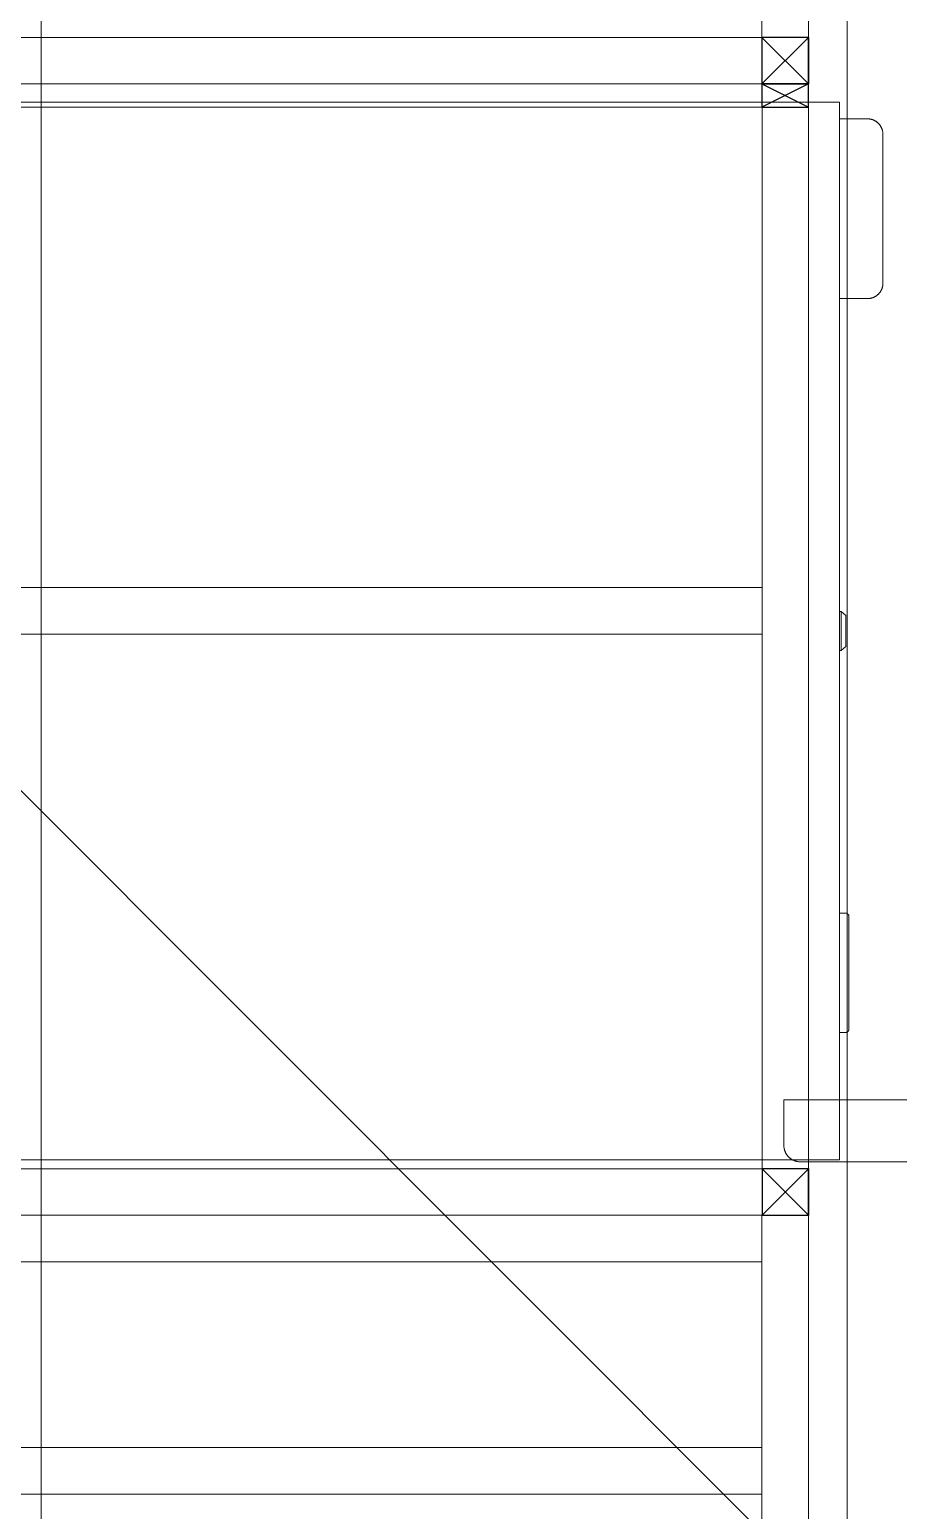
# Model space of a CAD drawing. Header units: millimetres. Extents: x -159872 to 386485, y -250577 to 158966.
# Drawn here: x 368533 to 369094, y 10408 to 11363 of the extents above; entities that cross this region are included whole.
import ezdxf

# ---------------------------------------------------------------- set-up
doc = ezdxf.new("R2010")
doc.units = ezdxf.units.MM
doc.layers.get('0').update_dxf_attribs({"lineweight": 25})
for name, color, linetype, lineweight in [('LDS-equipment-kitchen equipment', 3, 'Continuous', 13), ('WS-Fabs', 252, 'Continuous', 13), ('WS-FRAME HIDDEN', 68, 'Continuous', 5)]:
    doc.layers.add(name, color=color, linetype=linetype, lineweight=lineweight)

# ---------------------------------------------------------------- blocks, each defined once
blk = doc.blocks.new('30 X 30 HIDDEN SECTION_3')
at = {"layer": 'WS-FRAME HIDDEN', "color": 7, "lineweight": 25}
blk.add_polyline3d([(0, -30, 0), (-30, -30, 0), (-30, 0, 0), (0, 0, 0), (0, -30, 0)], dxfattribs=at)
at = {"layer": 'WS-FRAME HIDDEN', "color": 7, "lineweight": 25, "transparency": 33554687}
for points in [[(-30, 0, 0), (0, -30, 0)], [(-30, -30, 0), (0, 0, 0)], [(-30, -30, 0), (0, -30, 0)]]:
    blk.add_polyline3d(points, dxfattribs=at)
blk = doc.blocks.new('30 x 15_1')
at = {"layer": 'WS-FRAME HIDDEN', "color": 7, "lineweight": 25}
blk.add_polyline3d([(0, 0, 0), (-15, 0, 0), (-15, 30, 0), (0, 30, 0), (0, 0, 0)], dxfattribs=at)
at = {"layer": 'WS-FRAME HIDDEN', "color": 7, "lineweight": 25, "transparency": 33554687}
for points in [[(-15, 30, 0), (0, 0, 0)], [(-15, 0, 0), (0, 30, 0)]]:
    blk.add_polyline3d(points, dxfattribs=at)
blk = doc.blocks.new('Group-326')
at = {"layer": 'LDS-equipment-kitchen equipment', "color": 7, "lineweight": 5}
blk.add_line((308387.8, 50095.92), (308387.8, 44196.24), dxfattribs=at)
at = {"layer": 'LDS-equipment-kitchen equipment', "color": 7, "lineweight": 5, "flags": 128}
for points in [[(308332.76, 49325.91), (308332.75, 47815.92), (308362.77, 47815.92), (308362.78, 49325.91), (308332.76, 49325.91)], [(307567.77, 47815.92), (307567.77, 47785.92), (308332.77, 47785.92), (308332.77, 47815.92), (307567.77, 47815.92)], [(307567.74, 47785.92), (307567.74, 47770.91), (308332.77, 47770.91), (308332.77, 47785.92), (307567.74, 47785.92)], [(308332.79, 47085.91), (308332.79, 47785.93), (308362.79, 47785.93), (308362.79, 47085.91), (308332.79, 47085.91)], [(307567.76, 47430.92), (307567.76, 47460.92), (308332.79, 47460.92), (308332.79, 47430.92), (307567.76, 47430.92)], [(307567.76, 47055.92), (307567.76, 47085.92), (308332.79, 47085.91), (308332.79, 47055.92), (307567.76, 47055.92)], [(307567.72, 47025.92), (307567.72, 47055.92), (308332.75, 47055.91), (308332.75, 47025.92), (307567.72, 47025.92)], [(308362.75, 47055.91), (308362.75, 46745.91), (308332.75, 46745.91), (308332.75, 47055.91), (308362.75, 47055.91)], [(307567.72, 46875.92), (307567.72, 46905.92), (308332.75, 46905.91), (308332.75, 46875.92), (307567.72, 46875.92)]]:
    blk.add_lwpolyline(points, close=True, dxfattribs=at)
at = {"layer": 'LDS-equipment-kitchen equipment', "color": 7, "xscale": -1, "rotation": 89.9999999946682}
for name, p in [('30 X 30 HIDDEN SECTION_3', (308332.77, 47785.92)), ('30 x 15_1', (308362.77, 47770.91)), ('30 X 30 HIDDEN SECTION_3', (308332.79, 47055.91))]:
    blk.add_blockref(name, p, dxfattribs=at)
blk = doc.blocks.new('A$C7a11c87d')
at = {"layer": 'WS-Fabs', "color": 7, "lineweight": 5, "transparency": 33554687}
blk.add_polyline3d([(5701.49, 0, 0), (-178, 0.84, 0)], dxfattribs=at)
blk = doc.blocks.new('A$C9600e4bc')
at = {"linetype": 'Continuous', "transparency": 33554687}
for points in [[(0, 1395, 0), (0, 645, 0)], [(682.4, 1395, 0), (682.4, 645, 0)], [(643.7, 681, 0), (643.7, 0, 0)], [(643.7, 681, 0), (673, 681, 0)], [(683.7, 10.7, 0), (683.7, 670.3, 0)], [(0, 645, 0), (682.4, 645, 0)], [(10.7, 645, 0), (10.7, 627, 0)], [(126.7, 645, 0), (126.7, 627, 0)], [(328.7, 645, 0), (328.7, 644, 0)], [(328.7, 644, 0), (353.7, 644, 0)], [(328.7, 644, 0), (331.2, 641, 0)], [(331.2, 641, 0), (351.2, 641, 0)], [(353.7, 644, 0), (351.2, 641, 0)], [(353.7, 645, 0), (353.7, 644, 0)], [(523.2, 645, 0), (523.2, 641, 0)], [(600.2, 645, 0), (600.2, 641, 0)], [(525.2, 639, 0), (598.2, 639, 0)], [(20.7, 617, 0), (116.7, 617, 0)]]:
    blk.add_polyline3d(points, dxfattribs=at)
at = {"linetype": 'Continuous'}
for points in [[(673, 681, 0), (673.26, 681, 0), (673.52, 680.99, 0), (673.79, 680.97, 0), (674.05, 680.95, 0), (674.31, 680.92, 0), (674.57, 680.88, 0), (674.83, 680.84, 0), (675.09, 680.79, 0), (675.34, 680.74, 0), (675.6, 680.68, 0), (675.85, 680.61, 0), (676.11, 680.54, 0), (676.36, 680.46, 0), (676.6, 680.37, 0), (676.85, 680.28, 0), (677.09, 680.19, 0), (677.34, 680.08, 0), (677.57, 679.97, 0), (677.81, 679.86, 0), (678.04, 679.74, 0), (678.27, 679.61, 0), (678.5, 679.48, 0), (678.72, 679.34, 0), (678.94, 679.2, 0), (679.16, 679.05, 0), (679.37, 678.89, 0), (679.58, 678.74, 0), (679.79, 678.57, 0), (679.99, 678.4, 0), (680.19, 678.23, 0), (680.38, 678.05, 0), (680.57, 677.87, 0), (680.75, 677.68, 0), (680.93, 677.49, 0), (681.1, 677.29, 0), (681.27, 677.09, 0), (681.44, 676.88, 0), (681.59, 676.67, 0), (681.75, 676.46, 0), (681.9, 676.24, 0), (682.04, 676.02, 0), (682.18, 675.8, 0), (682.31, 675.57, 0), (682.44, 675.34, 0), (682.56, 675.11, 0), (682.67, 674.87, 0), (682.78, 674.64, 0), (682.89, 674.39, 0), (682.98, 674.15, 0), (683.07, 673.9, 0), (683.16, 673.66, 0), (683.24, 673.41, 0), (683.31, 673.15, 0), (683.38, 672.9, 0), (683.44, 672.64, 0), (683.49, 672.39, 0), (683.54, 672.13, 0), (683.58, 671.87, 0), (683.62, 671.61, 0), (683.65, 671.35, 0), (683.67, 671.09, 0), (683.69, 670.83, 0), (683.7, 670.56, 0), (683.7, 670.3, 0)], [(525.2, 639, 0), (525.15, 639, 0), (525.1, 639, 0), (525.05, 639.01, 0), (525, 639.01, 0), (524.96, 639.02, 0), (524.91, 639.02, 0), (524.86, 639.03, 0), (524.81, 639.04, 0), (524.76, 639.05, 0), (524.71, 639.06, 0), (524.67, 639.07, 0), (524.62, 639.09, 0), (524.57, 639.1, 0), (524.53, 639.12, 0), (524.48, 639.13, 0), (524.43, 639.15, 0), (524.39, 639.17, 0), (524.34, 639.19, 0), (524.3, 639.21, 0), (524.26, 639.24, 0), (524.21, 639.26, 0), (524.17, 639.28, 0), (524.13, 639.31, 0), (524.09, 639.34, 0), (524.05, 639.36, 0), (524.01, 639.39, 0), (523.97, 639.42, 0), (523.93, 639.45, 0), (523.89, 639.49, 0), (523.86, 639.52, 0), (523.82, 639.55, 0), (523.79, 639.59, 0), (523.75, 639.62, 0), (523.72, 639.66, 0), (523.69, 639.69, 0), (523.65, 639.73, 0), (523.62, 639.77, 0), (523.59, 639.81, 0), (523.56, 639.85, 0), (523.54, 639.89, 0), (523.51, 639.93, 0), (523.48, 639.97, 0), (523.46, 640.01, 0), (523.44, 640.06, 0), (523.41, 640.1, 0), (523.39, 640.14, 0), (523.37, 640.19, 0), (523.35, 640.23, 0), (523.33, 640.28, 0), (523.32, 640.33, 0), (523.3, 640.37, 0), (523.29, 640.42, 0), (523.27, 640.47, 0), (523.26, 640.51, 0), (523.25, 640.56, 0), (523.24, 640.61, 0), (523.23, 640.66, 0), (523.22, 640.71, 0), (523.22, 640.76, 0), (523.21, 640.8, 0), (523.21, 640.85, 0), (523.2, 640.9, 0), (523.2, 640.95, 0), (523.2, 641, 0)], [(600.2, 641, 0), (600.2, 640.95, 0), (600.2, 640.9, 0), (600.19, 640.85, 0), (600.19, 640.8, 0), (600.18, 640.76, 0), (600.18, 640.71, 0), (600.17, 640.66, 0), (600.16, 640.61, 0), (600.15, 640.56, 0), (600.14, 640.51, 0), (600.13, 640.47, 0), (600.11, 640.42, 0), (600.1, 640.37, 0), (600.08, 640.33, 0), (600.07, 640.28, 0), (600.05, 640.23, 0), (600.03, 640.19, 0), (600.01, 640.14, 0), (599.99, 640.1, 0), (599.96, 640.06, 0), (599.94, 640.01, 0), (599.92, 639.97, 0), (599.89, 639.93, 0), (599.86, 639.89, 0), (599.84, 639.85, 0), (599.81, 639.81, 0), (599.78, 639.77, 0), (599.75, 639.73, 0), (599.71, 639.69, 0), (599.68, 639.66, 0), (599.65, 639.62, 0), (599.61, 639.59, 0), (599.58, 639.55, 0), (599.54, 639.52, 0), (599.51, 639.49, 0), (599.47, 639.45, 0), (599.43, 639.42, 0), (599.39, 639.39, 0), (599.35, 639.36, 0), (599.31, 639.34, 0), (599.27, 639.31, 0), (599.23, 639.28, 0), (599.19, 639.26, 0), (599.14, 639.24, 0), (599.1, 639.21, 0), (599.06, 639.19, 0), (599.01, 639.17, 0), (598.97, 639.15, 0), (598.92, 639.13, 0), (598.87, 639.12, 0), (598.83, 639.1, 0), (598.78, 639.09, 0), (598.73, 639.07, 0), (598.69, 639.06, 0), (598.64, 639.05, 0), (598.59, 639.04, 0), (598.54, 639.03, 0), (598.49, 639.02, 0), (598.44, 639.02, 0), (598.4, 639.01, 0), (598.35, 639.01, 0), (598.3, 639, 0), (598.25, 639, 0), (598.2, 639, 0)], [(20.7, 617, 0), (20.45, 617, 0), (20.21, 617.01, 0), (19.96, 617.03, 0), (19.72, 617.05, 0), (19.48, 617.08, 0), (19.23, 617.11, 0), (18.99, 617.15, 0), (18.75, 617.19, 0), (18.51, 617.24, 0), (18.27, 617.3, 0), (18.03, 617.36, 0), (17.8, 617.43, 0), (17.56, 617.5, 0), (17.33, 617.58, 0), (17.1, 617.67, 0), (16.87, 617.76, 0), (16.65, 617.86, 0), (16.42, 617.96, 0), (16.2, 618.07, 0), (15.99, 618.18, 0), (15.77, 618.3, 0), (15.56, 618.42, 0), (15.35, 618.55, 0), (15.14, 618.69, 0), (14.94, 618.82, 0), (14.74, 618.97, 0), (14.55, 619.12, 0), (14.36, 619.27, 0), (14.17, 619.43, 0), (13.98, 619.59, 0), (13.8, 619.76, 0), (13.63, 619.93, 0), (13.46, 620.1, 0), (13.29, 620.28, 0), (13.13, 620.47, 0), (12.97, 620.66, 0), (12.82, 620.85, 0), (12.67, 621.04, 0), (12.52, 621.24, 0), (12.39, 621.44, 0), (12.25, 621.65, 0), (12.12, 621.86, 0), (12, 622.07, 0), (11.88, 622.29, 0), (11.77, 622.5, 0), (11.66, 622.72, 0), (11.56, 622.95, 0), (11.46, 623.17, 0), (11.37, 623.4, 0), (11.28, 623.63, 0), (11.2, 623.86, 0), (11.13, 624.1, 0), (11.06, 624.33, 0), (11, 624.57, 0), (10.94, 624.81, 0), (10.89, 625.05, 0), (10.85, 625.29, 0), (10.81, 625.53, 0), (10.78, 625.78, 0), (10.75, 626.02, 0), (10.73, 626.26, 0), (10.71, 626.51, 0), (10.7, 626.75, 0), (10.7, 627, 0)], [(126.7, 627, 0), (126.7, 626.75, 0), (126.69, 626.51, 0), (126.67, 626.26, 0), (126.65, 626.02, 0), (126.62, 625.78, 0), (126.59, 625.53, 0), (126.55, 625.29, 0), (126.51, 625.05, 0), (126.46, 624.81, 0), (126.4, 624.57, 0), (126.34, 624.33, 0), (126.27, 624.1, 0), (126.2, 623.86, 0), (126.12, 623.63, 0), (126.03, 623.4, 0), (125.94, 623.17, 0), (125.84, 622.95, 0), (125.74, 622.72, 0), (125.63, 622.5, 0), (125.52, 622.29, 0), (125.4, 622.07, 0), (125.28, 621.86, 0), (125.15, 621.65, 0), (125.01, 621.44, 0), (124.88, 621.24, 0), (124.73, 621.04, 0), (124.58, 620.85, 0), (124.43, 620.66, 0), (124.27, 620.47, 0), (124.11, 620.28, 0), (123.94, 620.1, 0), (123.77, 619.93, 0), (123.6, 619.76, 0), (123.42, 619.59, 0), (123.23, 619.43, 0), (123.04, 619.27, 0), (122.85, 619.12, 0), (122.66, 618.97, 0), (122.46, 618.82, 0), (122.26, 618.69, 0), (122.05, 618.55, 0), (121.84, 618.42, 0), (121.63, 618.3, 0), (121.41, 618.18, 0), (121.2, 618.07, 0), (120.98, 617.96, 0), (120.75, 617.86, 0), (120.53, 617.76, 0), (120.3, 617.67, 0), (120.07, 617.58, 0), (119.84, 617.5, 0), (119.6, 617.43, 0), (119.37, 617.36, 0), (119.13, 617.3, 0), (118.89, 617.24, 0), (118.65, 617.19, 0), (118.41, 617.15, 0), (118.17, 617.11, 0), (117.92, 617.08, 0), (117.68, 617.05, 0), (117.44, 617.03, 0), (117.19, 617.01, 0), (116.95, 617, 0), (116.7, 617, 0)]]:
    blk.add_polyline3d(points, dxfattribs=at)
blk = doc.blocks.new('Group-338')
at = {"layer": 'LDS-equipment-kitchen equipment'}
blk.add_blockref('Group-326', (0, 0), dxfattribs=at)
at = {"layer": 'LDS-equipment-kitchen equipment', "rotation": 89.9999999946682}
blk.add_blockref('A$C7a11c87d', (307867.85, 44384.33), dxfattribs=at)
at = {"layer": 'LDS-equipment-kitchen equipment', "xscale": -1, "rotation": 89.99982067775127}
blk.add_blockref('A$C9600e4bc', (309027.88, 47774.05), dxfattribs=at)

msp = doc.modelspace()

# ---------------------------------------------------------------- linework, layer by layer
at = {"layer": 'LDS-equipment-kitchen equipment', "linetype": 'Continuous'}
msp.add_line((352600, 26800), (386484.54399, -7084.54399), dxfattribs=at)

# ---------------------------------------------------------------- block references
at = {"layer": 'LDS-equipment-kitchen equipment', "color": 7}
msp.add_blockref('Group-338', (60673.51323, -36457.51522), dxfattribs=at)

doc.saveas('drawing.dxf')
